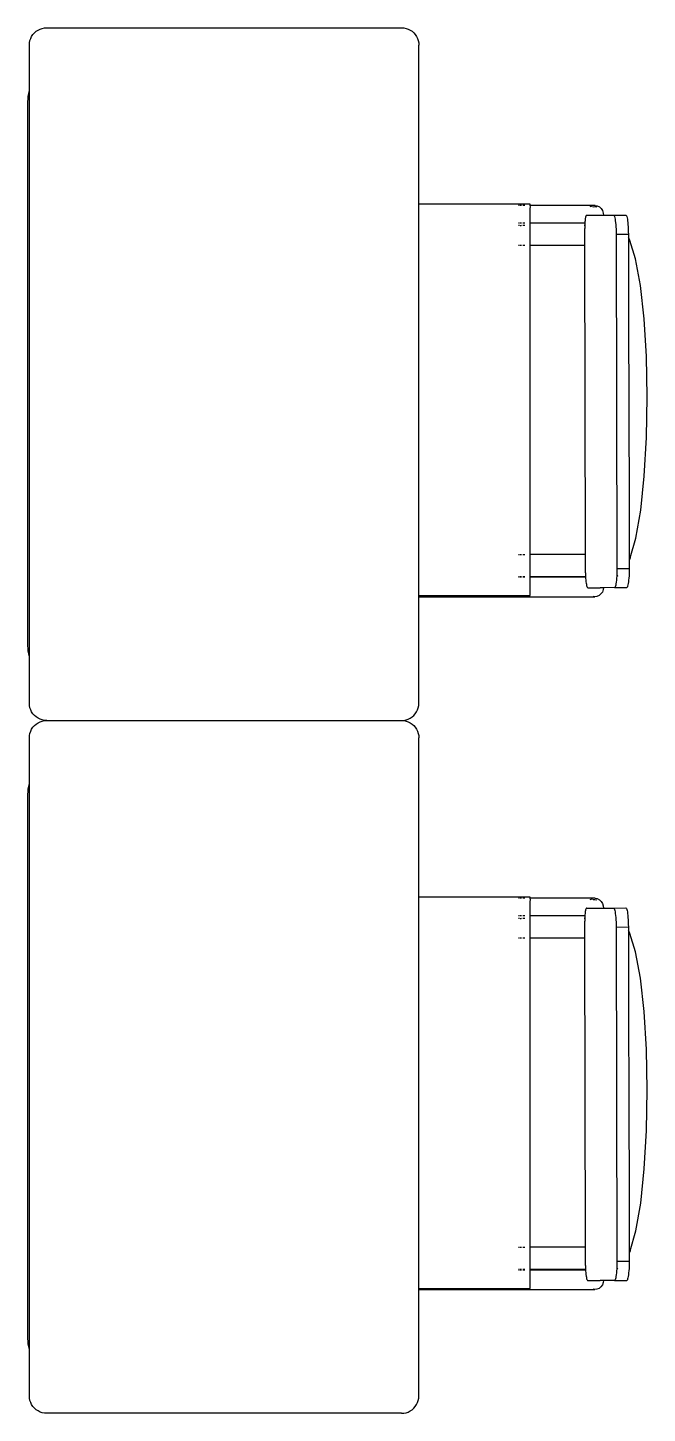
# Model space of a CAD drawing. Header units: metres. Extents: x 258817 to 259192, y 1878716 to 1878911.
# Drawn here: x 259020.432 to 259021.148, y 1878825.348 to 1878826.948 of the extents above; entities that cross this region are included whole.
import ezdxf

# ---------------------------------------------------------------- set-up
doc = ezdxf.new("R2010")
doc.units = ezdxf.units.M
doc.header["$MEASUREMENT"] = 0
doc.layers.add('Vistas', color=7, linetype='Continuous')

# ---------------------------------------------------------------- blocks, each defined once
blk = doc.blocks.new('bANCAS')
for p, q in [((259020.4416, 1878826.9436), (259020.4438, 1878826.945)), ((259020.4438, 1878826.945), (259020.4461, 1878826.9462)), ((259020.4461, 1878826.9462), (259020.4486, 1878826.947)), ((259020.4486, 1878826.947), (259020.4512, 1878826.9476)), ((259020.4512, 1878826.9476), (259020.4538, 1878826.9477)), ((259020.4538, 1878826.9477), (259020.8638, 1878826.9477)), ((259020.8638, 1878826.9477), (259020.8664, 1878826.9476)), ((259020.8664, 1878826.9476), (259020.8689, 1878826.947)), ((259020.8689, 1878826.947), (259020.8714, 1878826.9462)), ((259020.8714, 1878826.9462), (259020.8738, 1878826.945)), ((259020.8738, 1878826.945), (259020.8759, 1878826.9436)), ((259020.4338, 1878826.9277), (259020.4339, 1878826.9303)), ((259020.4339, 1878826.9303), (259020.4344, 1878826.9329)), ((259020.4344, 1878826.9329), (259020.4353, 1878826.9354)), ((259020.4353, 1878826.9354), (259020.4364, 1878826.9377)), ((259020.4364, 1878826.9377), (259020.4379, 1878826.9399)), ((259020.4379, 1878826.9399), (259020.4396, 1878826.9419)), ((259020.4396, 1878826.9419), (259020.4416, 1878826.9436)), ((259020.8759, 1878826.9436), (259020.8779, 1878826.9419)), ((259020.8779, 1878826.9419), (259020.8796, 1878826.9399)), ((259020.8796, 1878826.9399), (259020.8811, 1878826.9377)), ((259020.8811, 1878826.9377), (259020.8822, 1878826.9354)), ((259020.8822, 1878826.9354), (259020.8831, 1878826.9329)), ((259020.8831, 1878826.9329), (259020.8836, 1878826.9303)), ((259020.8836, 1878826.9303), (259020.8838, 1878826.9277)), ((259020.4338, 1878826.1677), (259020.4338, 1878826.9277)), ((259020.8838, 1878826.1677), (259020.8838, 1878826.9277)), ((259020.4318, 1878826.8595), (259020.4324, 1878826.8683)), ((259020.4324, 1878826.8683), (259020.4338, 1878826.8751)), ((259020.4318, 1878826.2368), (259020.4318, 1878826.8595)), ((259021.0125, 1878826.7439), (259020.8838, 1878826.7439)), ((259021.0001, 1878826.7425), (259020.999, 1878826.7425)), ((259021.0018, 1878826.7425), (259021.0006, 1878826.7425)), ((259021.0031, 1878826.7425), (259021.0025, 1878826.7425)), ((259021.0049, 1878826.7425), (259021.0043, 1878826.7425)), ((259021.006, 1878826.7425), (259021.0054, 1878826.7425)), ((259021.0125, 1878826.7425), (259021.0125, 1878826.7439)), ((259021.0873, 1878826.7425), (259021.0125, 1878826.7425)), ((259021.0126, 1878826.7408), (259021.0125, 1878826.7425)), ((259021.0125, 1878826.7389), (259021.0126, 1878826.7408)), ((259021.0125, 1878826.2919), (259021.0125, 1878826.7389)), ((259021.0819, 1878826.7408), (259021.0822, 1878826.7411)), ((259021.0822, 1878826.7411), (259021.0844, 1878826.7421)), ((259021.0847, 1878826.7408), (259021.0849, 1878826.7409)), ((259021.0849, 1878826.7409), (259021.0872, 1878826.7412)), ((259021.0872, 1878826.7412), (259021.0895, 1878826.7408)), ((259021.0873, 1878826.7425), (259021.0899, 1878826.7421)), ((259021.0899, 1878826.7421), (259021.0923, 1878826.7408)), ((259021.0923, 1878826.7408), (259021.0943, 1878826.7389)), ((259021.0943, 1878826.7389), (259021.0959, 1878826.7365)), ((259021.0959, 1878826.7365), (259021.0968, 1878826.7336)), ((259021.0001, 1878826.7222), (259020.999, 1878826.7222)), ((259021.0018, 1878826.7222), (259021.0006, 1878826.7222)), ((259021.0031, 1878826.7222), (259021.0025, 1878826.7222)), ((259021.0049, 1878826.7222), (259021.0043, 1878826.7222)), ((259021.006, 1878826.7222), (259021.0054, 1878826.7222)), ((259021.0754, 1878826.7222), (259021.0125, 1878826.7222)), ((259021.0754, 1878826.7207), (259021.0753, 1878826.7205)), ((259021.0753, 1878826.7205), (259021.0753, 1878826.7199)), ((259021.0755, 1878826.7225), (259021.0754, 1878826.7222)), ((259021.0754, 1878826.7222), (259021.0754, 1878826.7218)), ((259021.0754, 1878826.7218), (259021.0754, 1878826.7207)), ((259021.0757, 1878826.7248), (259021.0755, 1878826.7235)), ((259021.0755, 1878826.7235), (259021.0755, 1878826.7225)), ((259021.0759, 1878826.7267), (259021.0757, 1878826.7252)), ((259021.0757, 1878826.7252), (259021.0757, 1878826.7248)), ((259021.076, 1878826.7276), (259021.0759, 1878826.7267)), ((259021.0761, 1878826.728), (259021.076, 1878826.7276)), ((259021.0763, 1878826.7291), (259021.0761, 1878826.728)), ((259021.0766, 1878826.73), (259021.0763, 1878826.7291)), ((259021.0769, 1878826.7306), (259021.0766, 1878826.73)), ((259021.0771, 1878826.731), (259021.0769, 1878826.7306)), ((259021.0774, 1878826.7311), (259021.0771, 1878826.731)), ((259021.0774, 1878826.7311), (259021.0971, 1878826.7312)), ((259021.0968, 1878826.7336), (259021.0971, 1878826.7312)), ((259021.0971, 1878826.7312), (259021.1086, 1878826.7312)), ((259021.1086, 1878826.7312), (259021.1227, 1878826.7313)), ((259021.1086, 1878826.7312), (259021.109, 1878826.731)), ((259021.109, 1878826.731), (259021.1093, 1878826.7305)), ((259021.1093, 1878826.7305), (259021.1097, 1878826.7296)), ((259021.1097, 1878826.7296), (259021.1101, 1878826.7283)), ((259021.1101, 1878826.7283), (259021.1104, 1878826.7267)), ((259021.1104, 1878826.7267), (259021.1107, 1878826.7248)), ((259021.1107, 1878826.7248), (259021.111, 1878826.7226)), ((259021.111, 1878826.7226), (259021.1112, 1878826.7202)), ((259021.1112, 1878826.7202), (259021.1114, 1878826.7177)), ((259021.1227, 1878826.7313), (259021.1231, 1878826.7311)), ((259021.1231, 1878826.7311), (259021.1235, 1878826.7305)), ((259021.1235, 1878826.7305), (259021.1239, 1878826.7296)), ((259021.1239, 1878826.7296), (259021.1242, 1878826.7283)), ((259021.1242, 1878826.7283), (259021.1246, 1878826.7267)), ((259021.1246, 1878826.7267), (259021.1249, 1878826.7248)), ((259021.1249, 1878826.7248), (259021.1251, 1878826.7227)), ((259021.1251, 1878826.7227), (259021.1253, 1878826.7203)), ((259021.1253, 1878826.7203), (259021.1255, 1878826.7177)), ((259021.0001, 1878826.7192), (259020.999, 1878826.7192)), ((259021.0006, 1878826.7192), (259021.0018, 1878826.7192)), ((259021.0031, 1878826.7192), (259021.0025, 1878826.7192)), ((259021.0049, 1878826.7192), (259021.0043, 1878826.7192)), ((259021.006, 1878826.7192), (259021.0054, 1878826.7192)), ((259021.0753, 1878826.7192), (259021.0747, 1878826.7192)), ((259021.0753, 1878826.7199), (259021.0753, 1878826.7198)), ((259021.0753, 1878826.7198), (259021.0753, 1878826.7196)), ((259021.0753, 1878826.7196), (259021.0753, 1878826.7192)), ((259021.0753, 1878826.7192), (259021.0753, 1878826.7179)), ((259021.0753, 1878826.7179), (259021.0753, 1878826.716)), ((259021.0753, 1878826.7157), (259021.0753, 1878826.716)), ((259021.0753, 1878826.7126), (259021.0753, 1878826.7157)), ((259021.0753, 1878826.7093), (259021.0753, 1878826.7126)), ((259021.0753, 1878826.7059), (259021.0753, 1878826.7093)), ((259021.0753, 1878826.7028), (259021.0753, 1878826.7059)), ((259021.1114, 1878826.7177), (259021.1115, 1878826.7149)), ((259021.1115, 1878826.7149), (259021.1116, 1878826.7121)), ((259021.1116, 1878826.7121), (259021.1116, 1878826.7092)), ((259021.1116, 1878826.7092), (259021.1258, 1878826.7093)), ((259021.1116, 1878826.7092), (259021.1126, 1878826.3232)), ((259021.1255, 1878826.7177), (259021.1257, 1878826.715)), ((259021.1257, 1878826.715), (259021.1257, 1878826.7122)), ((259021.1257, 1878826.7122), (259021.1258, 1878826.7093)), ((259021.1258, 1878826.7093), (259021.1258, 1878826.7058)), ((259021.1264, 1878826.7049), (259021.1258, 1878826.7058)), ((259021.1258, 1878826.7058), (259021.1258, 1878826.7057)), ((259021.1258, 1878826.7057), (259021.1258, 1878826.7032)), ((259021.1275, 1878826.7019), (259021.1264, 1878826.7049)), ((259021.0001, 1878826.6963), (259020.999, 1878826.6963)), ((259021.0018, 1878826.6963), (259021.0006, 1878826.6963)), ((259021.0031, 1878826.6963), (259021.0025, 1878826.6963)), ((259021.0049, 1878826.6963), (259021.0043, 1878826.6963)), ((259021.006, 1878826.6963), (259021.0054, 1878826.6963)), ((259021.0753, 1878826.6963), (259021.0125, 1878826.6963)), ((259021.0753, 1878826.7001), (259021.0753, 1878826.7028)), ((259021.0753, 1878826.698), (259021.0753, 1878826.7001)), ((259021.0753, 1878826.6967), (259021.0753, 1878826.698)), ((259021.0753, 1878826.6963), (259021.0753, 1878826.6967)), ((259021.0762, 1878826.3394), (259021.0753, 1878826.6963)), ((259021.1258, 1878826.7032), (259021.1258, 1878826.6968)), ((259021.1258, 1878826.6968), (259021.1258, 1878826.6884)), ((259021.1258, 1878826.6884), (259021.1258, 1878826.6878)), ((259021.1341, 1878826.6807), (259021.1275, 1878826.7019)), ((259021.1258, 1878826.6878), (259021.1259, 1878826.6697)), ((259021.1397, 1878826.6501), (259021.1341, 1878826.6807)), ((259021.1259, 1878826.6697), (259021.1259, 1878826.6564)), ((259021.1259, 1878826.6564), (259021.1259, 1878826.6464)), ((259021.1259, 1878826.6464), (259021.126, 1878826.6156)), ((259021.144, 1878826.6117), (259021.1397, 1878826.6501)), ((259021.126, 1878826.6156), (259021.126, 1878826.615)), ((259021.126, 1878826.615), (259021.1261, 1878826.5696)), ((259021.1467, 1878826.568), (259021.144, 1878826.6117)), ((259021.1261, 1878826.5696), (259021.1262, 1878826.549)), ((259021.1476, 1878826.5213), (259021.1467, 1878826.568)), ((259021.1262, 1878826.549), (259021.1263, 1878826.4973)), ((259021.1468, 1878826.4744), (259021.1476, 1878826.5213)), ((259021.1263, 1878826.4973), (259021.1264, 1878826.4731)), ((259021.1264, 1878826.4731), (259021.1265, 1878826.4311)), ((259021.1442, 1878826.4299), (259021.1468, 1878826.4744)), ((259021.1265, 1878826.4311), (259021.1265, 1878826.4264)), ((259021.1265, 1878826.4264), (259021.1265, 1878826.3978)), ((259021.14, 1878826.3905), (259021.1442, 1878826.4299)), ((259021.1265, 1878826.3978), (259021.1266, 1878826.3845)), ((259021.1266, 1878826.3845), (259021.1266, 1878826.3729)), ((259021.1345, 1878826.3584), (259021.14, 1878826.3905)), ((259021.1266, 1878826.3729), (259021.1266, 1878826.3541)), ((259021.1266, 1878826.3541), (259021.1267, 1878826.3512)), ((259021.128, 1878826.3355), (259021.1345, 1878826.3584)), ((259020.999, 1878826.3394), (259021.0001, 1878826.3394)), ((259021.0006, 1878826.3394), (259021.0018, 1878826.3394)), ((259021.0025, 1878826.3394), (259021.0031, 1878826.3394)), ((259021.0043, 1878826.3394), (259021.0049, 1878826.3394)), ((259021.0054, 1878826.3394), (259021.006, 1878826.3394)), ((259021.0762, 1878826.3394), (259021.0125, 1878826.3394)), ((259021.0762, 1878826.339), (259021.0762, 1878826.3394)), ((259021.0762, 1878826.3377), (259021.0762, 1878826.339)), ((259021.0762, 1878826.3356), (259021.0762, 1878826.3377)), ((259021.0762, 1878826.3377), (259021.0762, 1878826.3377)), ((259021.1267, 1878826.3512), (259021.1267, 1878826.3434)), ((259021.1267, 1878826.3434), (259021.1267, 1878826.3364)), ((259021.1267, 1878826.3364), (259021.1267, 1878826.3325)), ((259021.0762, 1878826.333), (259021.0762, 1878826.3356)), ((259021.0762, 1878826.3298), (259021.0762, 1878826.333)), ((259021.0762, 1878826.3265), (259021.0762, 1878826.3298)), ((259021.0762, 1878826.3231), (259021.0762, 1878826.3265)), ((259021.0762, 1878826.32), (259021.0762, 1878826.3231)), ((259021.1126, 1878826.3232), (259021.1125, 1878826.3203)), ((259021.1125, 1878826.3203), (259021.1125, 1878826.3175)), ((259021.1126, 1878826.3232), (259021.1267, 1878826.3232)), ((259021.1267, 1878826.3204), (259021.1266, 1878826.3175)), ((259021.1268, 1878826.3326), (259021.1267, 1878826.3325)), ((259021.1267, 1878826.3325), (259021.1267, 1878826.3232)), ((259021.1267, 1878826.3232), (259021.1267, 1878826.3204)), ((259021.128, 1878826.3355), (259021.1268, 1878826.3326)), ((259021.0001, 1878826.3138), (259020.999, 1878826.3138)), ((259020.999, 1878826.3135), (259021.0001, 1878826.3135)), ((259021.0018, 1878826.3138), (259021.0006, 1878826.3138)), ((259021.0006, 1878826.3135), (259021.0018, 1878826.3135)), ((259021.0031, 1878826.3138), (259021.0025, 1878826.3138)), ((259021.0025, 1878826.3135), (259021.0031, 1878826.3135)), ((259021.0049, 1878826.3138), (259021.0043, 1878826.3138)), ((259021.0043, 1878826.3135), (259021.0049, 1878826.3135)), ((259021.006, 1878826.3138), (259021.0054, 1878826.3138)), ((259021.0054, 1878826.3135), (259021.006, 1878826.3135)), ((259021.0763, 1878826.3138), (259021.0125, 1878826.3138)), ((259021.0125, 1878826.3135), (259021.0764, 1878826.3135)), ((259021.0762, 1878826.3184), (259021.0762, 1878826.32)), ((259021.0762, 1878826.3184), (259021.0762, 1878826.3173)), ((259021.0762, 1878826.3173), (259021.0763, 1878826.3162)), ((259021.0763, 1878826.3162), (259021.0763, 1878826.3153)), ((259021.0763, 1878826.3153), (259021.0763, 1878826.3139)), ((259021.0763, 1878826.3139), (259021.0763, 1878826.3138)), ((259021.0763, 1878826.3138), (259021.0764, 1878826.3135)), ((259021.0764, 1878826.3135), (259021.0764, 1878826.3134)), ((259021.0764, 1878826.3134), (259021.0764, 1878826.3122)), ((259021.0764, 1878826.3122), (259021.0764, 1878826.3118)), ((259021.0764, 1878826.3118), (259021.0766, 1878826.3103)), ((259021.0766, 1878826.3103), (259021.0766, 1878826.3098)), ((259021.0766, 1878826.3098), (259021.0768, 1878826.3079)), ((259021.0768, 1878826.3079), (259021.0768, 1878826.3078)), ((259021.0768, 1878826.3078), (259021.077, 1878826.3062)), ((259021.077, 1878826.3062), (259021.0772, 1878826.305)), ((259021.0772, 1878826.305), (259021.0773, 1878826.3047)), ((259021.0773, 1878826.3047), (259021.0775, 1878826.3034)), ((259021.1111, 1878826.3041), (259021.1108, 1878826.3029)), ((259021.1114, 1878826.3057), (259021.1111, 1878826.3041)), ((259021.1117, 1878826.3076), (259021.1114, 1878826.3057)), ((259021.112, 1878826.3098), (259021.1117, 1878826.3076)), ((259021.1122, 1878826.3122), (259021.112, 1878826.3098)), ((259021.1123, 1878826.3142), (259021.1122, 1878826.3122)), ((259021.1136, 1878826.3148), (259021.1123, 1878826.3142)), ((259021.1124, 1878826.3148), (259021.1123, 1878826.3142)), ((259021.1125, 1878826.3175), (259021.1124, 1878826.3148)), ((259021.1137, 1878826.3148), (259021.1136, 1878826.3148)), ((259021.1253, 1878826.3042), (259021.1249, 1878826.3029)), ((259021.1256, 1878826.3058), (259021.1253, 1878826.3042)), ((259021.1259, 1878826.3077), (259021.1256, 1878826.3058)), ((259021.1261, 1878826.3098), (259021.1259, 1878826.3077)), ((259021.1264, 1878826.3122), (259021.1261, 1878826.3098)), ((259021.1265, 1878826.3148), (259021.1264, 1878826.3122)), ((259021.1266, 1878826.3175), (259021.1265, 1878826.3148)), ((259020.8838, 1878826.2919), (259021.0125, 1878826.2919)), ((259020.8838, 1878826.2905), (259021.0869, 1878826.2905)), ((259021.0775, 1878826.3034), (259021.0778, 1878826.3024)), ((259021.0778, 1878826.3024), (259021.078, 1878826.3019)), ((259021.078, 1878826.3019), (259021.0782, 1878826.3017)), ((259021.0782, 1878826.3017), (259021.0785, 1878826.3012)), ((259021.0785, 1878826.3012), (259021.0788, 1878826.3011)), ((259021.0788, 1878826.3011), (259021.093, 1878826.3011)), ((259021.0869, 1878826.2905), (259021.0851, 1878826.2909)), ((259021.0895, 1878826.2909), (259021.0869, 1878826.2905)), ((259021.092, 1878826.292), (259021.0895, 1878826.2909)), ((259021.0905, 1878826.3011), (259021.0904, 1878826.3011)), ((259021.0941, 1878826.2938), (259021.092, 1878826.292)), ((259021.0971, 1878826.3011), (259021.093, 1878826.3011)), ((259021.0958, 1878826.2961), (259021.0941, 1878826.2938)), ((259021.0968, 1878826.2989), (259021.0958, 1878826.2961)), ((259021.0971, 1878826.3011), (259021.0968, 1878826.2989)), ((259021.1096, 1878826.3012), (259021.0971, 1878826.3011)), ((259021.11, 1878826.3014), (259021.1096, 1878826.3012)), ((259021.1096, 1878826.3012), (259021.1238, 1878826.3012)), ((259021.1104, 1878826.3019), (259021.11, 1878826.3014)), ((259021.1108, 1878826.3029), (259021.1104, 1878826.3019)), ((259021.1242, 1878826.3014), (259021.1238, 1878826.3012)), ((259021.1246, 1878826.302), (259021.1242, 1878826.3014)), ((259021.1249, 1878826.3029), (259021.1246, 1878826.302)), ((259020.4324, 1878826.228), (259020.4318, 1878826.2368)), ((259020.4338, 1878826.2212), (259020.4324, 1878826.228)), ((259020.4339, 1878826.1651), (259020.4338, 1878826.1677)), ((259020.4344, 1878826.1625), (259020.4339, 1878826.1651)), ((259020.4353, 1878826.1601), (259020.4344, 1878826.1625)), ((259020.8822, 1878826.1601), (259020.8831, 1878826.1625)), ((259020.8831, 1878826.1625), (259020.8836, 1878826.1651)), ((259020.8836, 1878826.1651), (259020.8838, 1878826.1677)), ((259020.4364, 1878826.1577), (259020.4353, 1878826.1601)), ((259020.4379, 1878826.1555), (259020.4364, 1878826.1577)), ((259020.4396, 1878826.1536), (259020.4379, 1878826.1555)), ((259020.4416, 1878826.1519), (259020.4396, 1878826.1536)), ((259020.4438, 1878826.1504), (259020.4416, 1878826.1519)), ((259020.4416, 1878826.1436), (259020.4438, 1878826.145)), ((259020.4461, 1878826.1492), (259020.4438, 1878826.1504)), ((259020.4438, 1878826.145), (259020.4461, 1878826.1462)), ((259020.4486, 1878826.1484), (259020.4461, 1878826.1492)), ((259020.4461, 1878826.1462), (259020.4486, 1878826.147)), ((259020.4512, 1878826.1479), (259020.4486, 1878826.1484)), ((259020.4486, 1878826.147), (259020.4512, 1878826.1476)), ((259020.4538, 1878826.1477), (259020.4512, 1878826.1479)), ((259020.4512, 1878826.1476), (259020.4538, 1878826.1477)), ((259020.4538, 1878826.1477), (259020.8638, 1878826.1477)), ((259020.8638, 1878826.1477), (259020.8664, 1878826.1479)), ((259020.8638, 1878826.1477), (259020.8664, 1878826.1476)), ((259020.8664, 1878826.1479), (259020.8689, 1878826.1484)), ((259020.8664, 1878826.1476), (259020.8689, 1878826.147)), ((259020.8689, 1878826.1484), (259020.8714, 1878826.1492)), ((259020.8689, 1878826.147), (259020.8714, 1878826.1462)), ((259020.8714, 1878826.1492), (259020.8738, 1878826.1504)), ((259020.8714, 1878826.1462), (259020.8738, 1878826.145)), ((259020.8738, 1878826.1504), (259020.8759, 1878826.1519)), ((259020.8738, 1878826.145), (259020.8759, 1878826.1436)), ((259020.8759, 1878826.1519), (259020.8779, 1878826.1536)), ((259020.8779, 1878826.1536), (259020.8796, 1878826.1555)), ((259020.8796, 1878826.1555), (259020.8811, 1878826.1577)), ((259020.8811, 1878826.1577), (259020.8822, 1878826.1601)), ((259020.4338, 1878826.1277), (259020.4339, 1878826.1303)), ((259020.4339, 1878826.1303), (259020.4344, 1878826.1329)), ((259020.4344, 1878826.1329), (259020.4353, 1878826.1354)), ((259020.4353, 1878826.1354), (259020.4364, 1878826.1377)), ((259020.4364, 1878826.1377), (259020.4379, 1878826.1399)), ((259020.4379, 1878826.1399), (259020.4396, 1878826.1419)), ((259020.4396, 1878826.1419), (259020.4416, 1878826.1436)), ((259020.8759, 1878826.1436), (259020.8779, 1878826.1419)), ((259020.8779, 1878826.1419), (259020.8796, 1878826.1399)), ((259020.8796, 1878826.1399), (259020.8811, 1878826.1377)), ((259020.8811, 1878826.1377), (259020.8822, 1878826.1354)), ((259020.8822, 1878826.1354), (259020.8831, 1878826.1329)), ((259020.8831, 1878826.1329), (259020.8836, 1878826.1303)), ((259020.8836, 1878826.1303), (259020.8838, 1878826.1277)), ((259020.4338, 1878825.3677), (259020.4338, 1878826.1277)), ((259020.8838, 1878825.3677), (259020.8838, 1878826.1277)), ((259020.4318, 1878826.0595), (259020.4324, 1878826.0683)), ((259020.4324, 1878826.0683), (259020.4338, 1878826.0751)), ((259020.4318, 1878825.4368), (259020.4318, 1878826.0595)), ((259021.0125, 1878825.9439), (259020.8838, 1878825.9439)), ((259021.0001, 1878825.9425), (259020.999, 1878825.9425)), ((259021.0018, 1878825.9425), (259021.0006, 1878825.9425)), ((259021.0031, 1878825.9425), (259021.0025, 1878825.9425)), ((259021.0049, 1878825.9425), (259021.0043, 1878825.9425)), ((259021.006, 1878825.9425), (259021.0054, 1878825.9425)), ((259021.0125, 1878825.9425), (259021.0125, 1878825.9439)), ((259021.0873, 1878825.9425), (259021.0125, 1878825.9425)), ((259021.0126, 1878825.9408), (259021.0125, 1878825.9425)), ((259021.0125, 1878825.9389), (259021.0126, 1878825.9408)), ((259021.0125, 1878825.4919), (259021.0125, 1878825.9389)), ((259021.0819, 1878825.9408), (259021.0822, 1878825.9411)), ((259021.0822, 1878825.9411), (259021.0844, 1878825.9421)), ((259021.0847, 1878825.9408), (259021.0849, 1878825.9409)), ((259021.0849, 1878825.9409), (259021.0872, 1878825.9412)), ((259021.0872, 1878825.9412), (259021.0895, 1878825.9408)), ((259021.0873, 1878825.9425), (259021.0899, 1878825.9421)), ((259021.0899, 1878825.9421), (259021.0923, 1878825.9408)), ((259021.0923, 1878825.9408), (259021.0943, 1878825.9389)), ((259021.0943, 1878825.9389), (259021.0959, 1878825.9365)), ((259021.0959, 1878825.9365), (259021.0968, 1878825.9336)), ((259021.0001, 1878825.9222), (259020.999, 1878825.9222)), ((259021.0018, 1878825.9222), (259021.0006, 1878825.9222)), ((259021.0031, 1878825.9222), (259021.0025, 1878825.9222)), ((259021.0049, 1878825.9222), (259021.0043, 1878825.9222)), ((259021.006, 1878825.9222), (259021.0054, 1878825.9222)), ((259021.0754, 1878825.9222), (259021.0125, 1878825.9222)), ((259021.0754, 1878825.9207), (259021.0753, 1878825.9205)), ((259021.0753, 1878825.9205), (259021.0753, 1878825.9199)), ((259021.0755, 1878825.9225), (259021.0754, 1878825.9222)), ((259021.0754, 1878825.9222), (259021.0754, 1878825.9218)), ((259021.0754, 1878825.9218), (259021.0754, 1878825.9207)), ((259021.0757, 1878825.9248), (259021.0755, 1878825.9235)), ((259021.0755, 1878825.9235), (259021.0755, 1878825.9225)), ((259021.0759, 1878825.9267), (259021.0757, 1878825.9252)), ((259021.0757, 1878825.9252), (259021.0757, 1878825.9248)), ((259021.076, 1878825.9276), (259021.0759, 1878825.9267)), ((259021.0761, 1878825.928), (259021.076, 1878825.9276)), ((259021.0763, 1878825.9291), (259021.0761, 1878825.928)), ((259021.0766, 1878825.93), (259021.0763, 1878825.9291)), ((259021.0769, 1878825.9306), (259021.0766, 1878825.93)), ((259021.0771, 1878825.931), (259021.0769, 1878825.9306)), ((259021.0774, 1878825.9311), (259021.0771, 1878825.931)), ((259021.0774, 1878825.9311), (259021.0971, 1878825.9312)), ((259021.0968, 1878825.9336), (259021.0971, 1878825.9312)), ((259021.0971, 1878825.9312), (259021.1086, 1878825.9312)), ((259021.1086, 1878825.9312), (259021.1227, 1878825.9313)), ((259021.1086, 1878825.9312), (259021.109, 1878825.931)), ((259021.109, 1878825.931), (259021.1093, 1878825.9305)), ((259021.1093, 1878825.9305), (259021.1097, 1878825.9296)), ((259021.1097, 1878825.9296), (259021.1101, 1878825.9283)), ((259021.1101, 1878825.9283), (259021.1104, 1878825.9267)), ((259021.1104, 1878825.9267), (259021.1107, 1878825.9248)), ((259021.1107, 1878825.9248), (259021.111, 1878825.9226)), ((259021.111, 1878825.9226), (259021.1112, 1878825.9202)), ((259021.1112, 1878825.9202), (259021.1114, 1878825.9177)), ((259021.1227, 1878825.9313), (259021.1231, 1878825.9311)), ((259021.1231, 1878825.9311), (259021.1235, 1878825.9305)), ((259021.1235, 1878825.9305), (259021.1239, 1878825.9296)), ((259021.1239, 1878825.9296), (259021.1242, 1878825.9283)), ((259021.1242, 1878825.9283), (259021.1246, 1878825.9267)), ((259021.1246, 1878825.9267), (259021.1249, 1878825.9248)), ((259021.1249, 1878825.9248), (259021.1251, 1878825.9227)), ((259021.1251, 1878825.9227), (259021.1253, 1878825.9203)), ((259021.1253, 1878825.9203), (259021.1255, 1878825.9177)), ((259021.0001, 1878825.9192), (259020.999, 1878825.9192)), ((259021.0006, 1878825.9192), (259021.0018, 1878825.9192)), ((259021.0031, 1878825.9192), (259021.0025, 1878825.9192)), ((259021.0049, 1878825.9192), (259021.0043, 1878825.9192)), ((259021.006, 1878825.9192), (259021.0054, 1878825.9192)), ((259021.0753, 1878825.9192), (259021.0747, 1878825.9192)), ((259021.0753, 1878825.9199), (259021.0753, 1878825.9198)), ((259021.0753, 1878825.9198), (259021.0753, 1878825.9196)), ((259021.0753, 1878825.9196), (259021.0753, 1878825.9192)), ((259021.0753, 1878825.9192), (259021.0753, 1878825.9179)), ((259021.0753, 1878825.9179), (259021.0753, 1878825.916)), ((259021.0753, 1878825.9157), (259021.0753, 1878825.916)), ((259021.0753, 1878825.9126), (259021.0753, 1878825.9157)), ((259021.0753, 1878825.9059), (259021.0753, 1878825.9126)), ((259021.0753, 1878825.9028), (259021.0753, 1878825.9059)), ((259021.1114, 1878825.9177), (259021.1115, 1878825.9149)), ((259021.1115, 1878825.9149), (259021.1116, 1878825.9121)), ((259021.1116, 1878825.9121), (259021.1116, 1878825.9092)), ((259021.1116, 1878825.9092), (259021.1258, 1878825.9093)), ((259021.1116, 1878825.9092), (259021.1126, 1878825.5232)), ((259021.1255, 1878825.9177), (259021.1257, 1878825.915)), ((259021.1257, 1878825.915), (259021.1257, 1878825.9122)), ((259021.1257, 1878825.9122), (259021.1258, 1878825.9093)), ((259021.1258, 1878825.9093), (259021.1258, 1878825.9058)), ((259021.1264, 1878825.9049), (259021.1258, 1878825.9058)), ((259021.1258, 1878825.9058), (259021.1258, 1878825.9057)), ((259021.1258, 1878825.9057), (259021.1258, 1878825.9032)), ((259021.1275, 1878825.9019), (259021.1264, 1878825.9049)), ((259021.0001, 1878825.8963), (259020.999, 1878825.8963)), ((259021.0018, 1878825.8963), (259021.0006, 1878825.8963)), ((259021.0031, 1878825.8963), (259021.0025, 1878825.8963)), ((259021.0049, 1878825.8963), (259021.0043, 1878825.8963)), ((259021.006, 1878825.8963), (259021.0054, 1878825.8963)), ((259021.0753, 1878825.8963), (259021.0125, 1878825.8963)), ((259021.0753, 1878825.9001), (259021.0753, 1878825.9028)), ((259021.0753, 1878825.898), (259021.0753, 1878825.9001)), ((259021.0753, 1878825.8967), (259021.0753, 1878825.898)), ((259021.0753, 1878825.8963), (259021.0753, 1878825.8967)), ((259021.0762, 1878825.5394), (259021.0753, 1878825.8963)), ((259021.1258, 1878825.9032), (259021.1258, 1878825.8968)), ((259021.1258, 1878825.8968), (259021.1258, 1878825.8884)), ((259021.1258, 1878825.8884), (259021.1258, 1878825.8878)), ((259021.1341, 1878825.8807), (259021.1275, 1878825.9019)), ((259021.1258, 1878825.8878), (259021.1259, 1878825.8697)), ((259021.1397, 1878825.8501), (259021.1341, 1878825.8807)), ((259021.1259, 1878825.8697), (259021.1259, 1878825.8564)), ((259021.1259, 1878825.8564), (259021.1259, 1878825.8464)), ((259021.1259, 1878825.8464), (259021.126, 1878825.8156)), ((259021.144, 1878825.8117), (259021.1397, 1878825.8501)), ((259021.126, 1878825.8156), (259021.126, 1878825.815)), ((259021.126, 1878825.815), (259021.1261, 1878825.7696)), ((259021.1467, 1878825.768), (259021.144, 1878825.8117)), ((259021.1261, 1878825.7696), (259021.1262, 1878825.749)), ((259021.1476, 1878825.7213), (259021.1467, 1878825.768)), ((259021.1262, 1878825.749), (259021.1263, 1878825.6973)), ((259021.1468, 1878825.6744), (259021.1476, 1878825.7213)), ((259021.1263, 1878825.6973), (259021.1264, 1878825.6731)), ((259021.1264, 1878825.6731), (259021.1265, 1878825.6311)), ((259021.1442, 1878825.6299), (259021.1468, 1878825.6744)), ((259021.1265, 1878825.6311), (259021.1265, 1878825.6264)), ((259021.1265, 1878825.6264), (259021.1265, 1878825.5978)), ((259021.14, 1878825.5905), (259021.1442, 1878825.6299)), ((259021.1265, 1878825.5978), (259021.1266, 1878825.5845)), ((259021.1266, 1878825.5845), (259021.1266, 1878825.5729)), ((259021.1345, 1878825.5584), (259021.14, 1878825.5905)), ((259021.1266, 1878825.5729), (259021.1266, 1878825.5541)), ((259021.1266, 1878825.5541), (259021.1267, 1878825.5512)), ((259021.128, 1878825.5355), (259021.1345, 1878825.5584)), ((259020.999, 1878825.5394), (259021.0001, 1878825.5394)), ((259021.0006, 1878825.5394), (259021.0018, 1878825.5394)), ((259021.0025, 1878825.5394), (259021.0031, 1878825.5394)), ((259021.0043, 1878825.5394), (259021.0049, 1878825.5394)), ((259021.0054, 1878825.5394), (259021.006, 1878825.5394)), ((259021.0762, 1878825.5394), (259021.0125, 1878825.5394)), ((259021.0762, 1878825.539), (259021.0762, 1878825.5394)), ((259021.0762, 1878825.5377), (259021.0762, 1878825.539)), ((259021.0762, 1878825.5356), (259021.0762, 1878825.5377)), ((259021.0762, 1878825.5377), (259021.0762, 1878825.5377)), ((259021.1267, 1878825.5512), (259021.1267, 1878825.5434)), ((259021.1267, 1878825.5434), (259021.1267, 1878825.5364)), ((259021.1267, 1878825.5364), (259021.1267, 1878825.5325)), ((259021.0762, 1878825.533), (259021.0762, 1878825.5356)), ((259021.0762, 1878825.5298), (259021.0762, 1878825.533)), ((259021.0762, 1878825.5265), (259021.0762, 1878825.5298)), ((259021.0762, 1878825.5231), (259021.0762, 1878825.5265)), ((259021.0762, 1878825.52), (259021.0762, 1878825.5231)), ((259021.1126, 1878825.5232), (259021.1125, 1878825.5203)), ((259021.1125, 1878825.5203), (259021.1125, 1878825.5175)), ((259021.1126, 1878825.5232), (259021.1267, 1878825.5232)), ((259021.1267, 1878825.5204), (259021.1266, 1878825.5175)), ((259021.1268, 1878825.5326), (259021.1267, 1878825.5325)), ((259021.1267, 1878825.5325), (259021.1267, 1878825.5232)), ((259021.1267, 1878825.5232), (259021.1267, 1878825.5204)), ((259021.128, 1878825.5355), (259021.1268, 1878825.5326)), ((259021.0001, 1878825.5138), (259020.999, 1878825.5138)), ((259020.999, 1878825.5135), (259021.0001, 1878825.5135)), ((259021.0018, 1878825.5138), (259021.0006, 1878825.5138)), ((259021.0006, 1878825.5135), (259021.0018, 1878825.5135)), ((259021.0031, 1878825.5138), (259021.0025, 1878825.5138)), ((259021.0025, 1878825.5135), (259021.0031, 1878825.5135)), ((259021.0049, 1878825.5138), (259021.0043, 1878825.5138)), ((259021.0043, 1878825.5135), (259021.0049, 1878825.5135)), ((259021.006, 1878825.5138), (259021.0054, 1878825.5138)), ((259021.0054, 1878825.5135), (259021.006, 1878825.5135)), ((259021.0763, 1878825.5138), (259021.0125, 1878825.5138)), ((259021.0125, 1878825.5135), (259021.0764, 1878825.5135)), ((259021.0762, 1878825.5184), (259021.0762, 1878825.52)), ((259021.0762, 1878825.5184), (259021.0762, 1878825.5173)), ((259021.0762, 1878825.5173), (259021.0763, 1878825.5162)), ((259021.0763, 1878825.5162), (259021.0763, 1878825.5153)), ((259021.0763, 1878825.5153), (259021.0763, 1878825.5139)), ((259021.0763, 1878825.5139), (259021.0763, 1878825.5138)), ((259021.0763, 1878825.5138), (259021.0764, 1878825.5135)), ((259021.0764, 1878825.5135), (259021.0764, 1878825.5134)), ((259021.0764, 1878825.5134), (259021.0764, 1878825.5122)), ((259021.0764, 1878825.5122), (259021.0764, 1878825.5118)), ((259021.0764, 1878825.5118), (259021.0766, 1878825.5103)), ((259021.0766, 1878825.5103), (259021.0766, 1878825.5098)), ((259021.0766, 1878825.5098), (259021.0768, 1878825.5079)), ((259021.0768, 1878825.5079), (259021.0768, 1878825.5078)), ((259021.0768, 1878825.5078), (259021.077, 1878825.5062)), ((259021.077, 1878825.5062), (259021.0772, 1878825.505)), ((259021.0772, 1878825.505), (259021.0773, 1878825.5047)), ((259021.0773, 1878825.5047), (259021.0775, 1878825.5034)), ((259021.1111, 1878825.5041), (259021.1108, 1878825.5029)), ((259021.1114, 1878825.5057), (259021.1111, 1878825.5041)), ((259021.1117, 1878825.5076), (259021.1114, 1878825.5057)), ((259021.112, 1878825.5098), (259021.1117, 1878825.5076)), ((259021.1122, 1878825.5122), (259021.112, 1878825.5098)), ((259021.1123, 1878825.5142), (259021.1122, 1878825.5122)), ((259021.1136, 1878825.5148), (259021.1123, 1878825.5142)), ((259021.1124, 1878825.5148), (259021.1123, 1878825.5142)), ((259021.1125, 1878825.5175), (259021.1124, 1878825.5148)), ((259021.1137, 1878825.5148), (259021.1136, 1878825.5148)), ((259021.1253, 1878825.5042), (259021.1249, 1878825.5029)), ((259021.1256, 1878825.5058), (259021.1253, 1878825.5042)), ((259021.1259, 1878825.5077), (259021.1256, 1878825.5058)), ((259021.1261, 1878825.5098), (259021.1259, 1878825.5077)), ((259021.1264, 1878825.5122), (259021.1261, 1878825.5098)), ((259021.1265, 1878825.5148), (259021.1264, 1878825.5122)), ((259021.1266, 1878825.5175), (259021.1265, 1878825.5148)), ((259020.8838, 1878825.4919), (259021.0125, 1878825.4919)), ((259020.8838, 1878825.4905), (259021.0869, 1878825.4905)), ((259021.0775, 1878825.5034), (259021.0778, 1878825.5024)), ((259021.0778, 1878825.5024), (259021.078, 1878825.5019)), ((259021.078, 1878825.5019), (259021.0782, 1878825.5017)), ((259021.0782, 1878825.5017), (259021.0785, 1878825.5012)), ((259021.0785, 1878825.5012), (259021.0788, 1878825.5011)), ((259021.0788, 1878825.5011), (259021.093, 1878825.5011)), ((259021.0869, 1878825.4905), (259021.0851, 1878825.4909)), ((259021.0895, 1878825.4909), (259021.0869, 1878825.4905)), ((259021.092, 1878825.492), (259021.0895, 1878825.4909)), ((259021.0905, 1878825.5011), (259021.0904, 1878825.5011)), ((259021.0941, 1878825.4938), (259021.092, 1878825.492)), ((259021.0971, 1878825.5011), (259021.093, 1878825.5011)), ((259021.0958, 1878825.4961), (259021.0941, 1878825.4938)), ((259021.0968, 1878825.4989), (259021.0958, 1878825.4961)), ((259021.0971, 1878825.5011), (259021.0968, 1878825.4989)), ((259021.1096, 1878825.5012), (259021.0971, 1878825.5011)), ((259021.11, 1878825.5014), (259021.1096, 1878825.5012)), ((259021.1096, 1878825.5012), (259021.1238, 1878825.5012)), ((259021.1104, 1878825.5019), (259021.11, 1878825.5014)), ((259021.1108, 1878825.5029), (259021.1104, 1878825.5019)), ((259021.1242, 1878825.5014), (259021.1238, 1878825.5012)), ((259021.1246, 1878825.502), (259021.1242, 1878825.5014)), ((259021.1249, 1878825.5029), (259021.1246, 1878825.502)), ((259020.4324, 1878825.428), (259020.4318, 1878825.4368)), ((259020.4338, 1878825.4212), (259020.4324, 1878825.428)), ((259020.4339, 1878825.3651), (259020.4338, 1878825.3677)), ((259020.4344, 1878825.3625), (259020.4339, 1878825.3651)), ((259020.4353, 1878825.3601), (259020.4344, 1878825.3625)), ((259020.8822, 1878825.3601), (259020.8831, 1878825.3625)), ((259020.8831, 1878825.3625), (259020.8836, 1878825.3651)), ((259020.8836, 1878825.3651), (259020.8838, 1878825.3677)), ((259020.4364, 1878825.3577), (259020.4353, 1878825.3601)), ((259020.4379, 1878825.3555), (259020.4364, 1878825.3577)), ((259020.4396, 1878825.3536), (259020.4379, 1878825.3555)), ((259020.4416, 1878825.3519), (259020.4396, 1878825.3536)), ((259020.4438, 1878825.3504), (259020.4416, 1878825.3519)), ((259020.4461, 1878825.3492), (259020.4438, 1878825.3504)), ((259020.4486, 1878825.3484), (259020.4461, 1878825.3492)), ((259020.4512, 1878825.3479), (259020.4486, 1878825.3484)), ((259020.4538, 1878825.3477), (259020.4512, 1878825.3479)), ((259020.8638, 1878825.3477), (259020.4538, 1878825.3477)), ((259020.8638, 1878825.3477), (259020.8664, 1878825.3479)), ((259020.8664, 1878825.3479), (259020.8689, 1878825.3484)), ((259020.8689, 1878825.3484), (259020.8714, 1878825.3492)), ((259020.8714, 1878825.3492), (259020.8738, 1878825.3504)), ((259020.8738, 1878825.3504), (259020.8759, 1878825.3519)), ((259020.8759, 1878825.3519), (259020.8779, 1878825.3536)), ((259020.8779, 1878825.3536), (259020.8796, 1878825.3555)), ((259020.8796, 1878825.3555), (259020.8811, 1878825.3577)), ((259020.8811, 1878825.3577), (259020.8822, 1878825.3601))]:
    blk.add_line(p, q)

msp = doc.modelspace()

# ---------------------------------------------------------------- block references
at = {"layer": 'Vistas'}
msp.add_blockref('bANCAS', (0, 0), dxfattribs=at)

doc.saveas('drawing.dxf')
